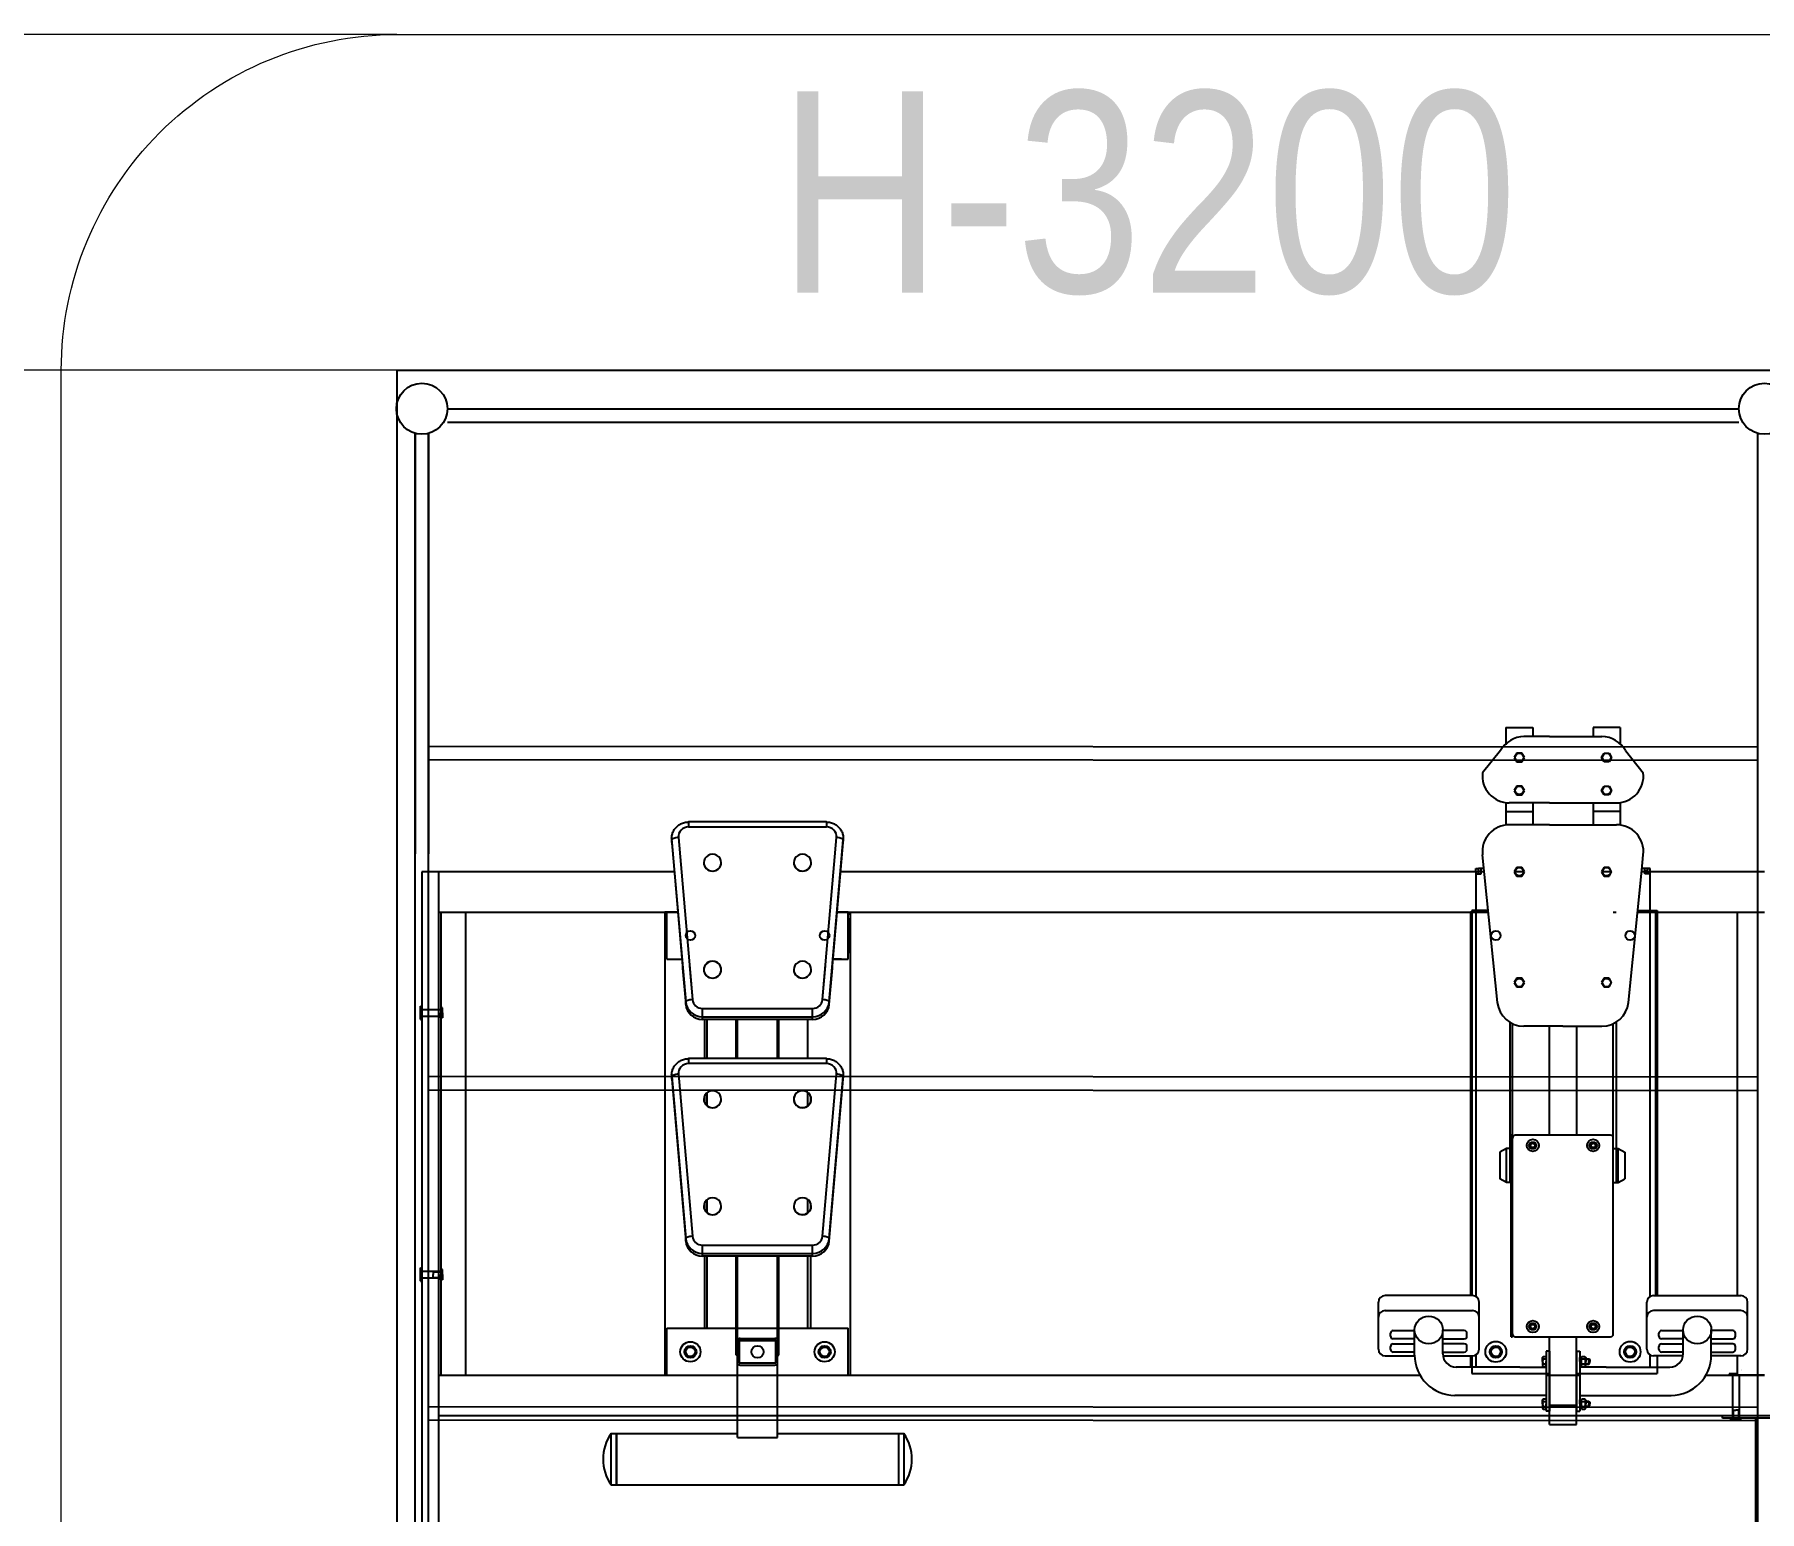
# Model space of a CAD drawing. Header units: millimetres. Extents: x -3908 to 2633, y -3782 to 2670.
# Drawn here: x -2481 to 89, y 470 to 2670 of the extents above; entities that cross this region are included whole.
import ezdxf

# ---------------------------------------------------------------- set-up
doc = ezdxf.new("R2010")
doc.units = ezdxf.units.MM
for name, color, linetype in [('DIKOM_ЗОНА', 80, 'Continuous'), ('DIKOM_ОБЪЕКТ', 7, 'Continuous'), ('DIKOM_РАЗМЕР_ЗОНА', 7, 'Continuous'), ('DIKOM_РАЗМЕР_ОБЪЕКТА', 7, 'Continuous')]:
    doc.layers.add(name, color=color, linetype=linetype)
doc.styles.add('style1', font='arial.ttf', dxfattribs={"width": 0.8})
doc.dimstyles.new('1-50', dxfattribs={"dimtxt": 300, "dimasz": 200, "dimexe": 100, "dimexo": 0, "dimgap": 100, "dimtad": 1, "dimdec": 0, "dimtxsty": 'style1', "dimcen": 0, "dimclrd": 7, "dimclre": 7, "dimadec": 1, "dimazin": 2, "dimtfac": 1, "dimtdec": 0, "dimtmove": 0, "dimatfit": 3, "dimfxl": 0, "dimlwd": 25, "dimlwe": 18, "dimarcsym": 0})

# ---------------------------------------------------------------- blocks, each defined once
blk = doc.blocks.new('*D0')
at = {"layer": 'Defpoints', "color": 0, "transparency": 16777216}
for p in [(-1941.2, 2170.2), (-2748, -1943.6), (-1941.2, -1943.6)]:
    blk.add_point(p, dxfattribs=at)
at = {"layer": 'DIKOM_РАЗМЕР_ОБЪЕКТА', "color": 7, "lineweight": 18, "transparency": 16777216}
for p, q in [((-1941.2, 2170.2), (-2848, 2170.2)), ((-1941.2, -1943.6), (-2848, -1943.6))]:
    blk.add_line(p, q, dxfattribs=at)
at = {"layer": 'DIKOM_РАЗМЕР_ОБЪЕКТА', "color": 7, "lineweight": 25, "transparency": 16777216}
blk.add_line((-2748, 1970.2), (-2748, -1743.6), dxfattribs=at)
at = {"layer": 'DIKOM_РАЗМЕР_ОБЪЕКТА', "color": 7, "transparency": 16777216}
for points in [[(-2781.3, 1970.2), (-2714.7, 1970.2), (-2748, 2170.2)], [(-2781.3, -1743.6), (-2714.7, -1743.6), (-2748, -1943.6)]]:
    blk.add_solid(points, dxfattribs=at)
at = {"layer": 'DIKOM_РАЗМЕР_ОБЪЕКТА', "color": 0, "transparency": 16777216, "insert": (-3001.2, 113.3), "char_height": 300, "attachment_point": 5, "rotation": 90, "style": 'style1'}
blk.add_mtext('4000', dxfattribs=at)
blk = doc.blocks.new('*D2')
at = {"layer": 'Defpoints', "color": 0, "transparency": 16777216}
for p in [(-3457.5, 2670.2), (-1941.2, 2670.2), (-1941.2, -2443.6)]:
    blk.add_point(p, dxfattribs=at)
at = {"layer": 'DIKOM_РАЗМЕР_ЗОНА', "color": 7, "lineweight": 18, "transparency": 16777216}
for p, q in [((-1941.2, 2670.2), (-3557.5, 2670.2)), ((-1941.2, -2443.6), (-3557.5, -2443.6))]:
    blk.add_line(p, q, dxfattribs=at)
at = {"layer": 'DIKOM_РАЗМЕР_ЗОНА', "color": 7, "lineweight": 25, "transparency": 16777216}
blk.add_line((-3457.5, -2243.6), (-3457.5, 2470.2), dxfattribs=at)
at = {"layer": 'DIKOM_РАЗМЕР_ЗОНА', "color": 7, "transparency": 16777216}
for points in [[(-3490.8, 2470.2), (-3424.2, 2470.2), (-3457.5, 2670.2)], [(-3490.8, -2243.6), (-3424.2, -2243.6), (-3457.5, -2443.6)]]:
    blk.add_solid(points, dxfattribs=at)
at = {"layer": 'DIKOM_РАЗМЕР_ЗОНА', "color": 0, "transparency": 16777216, "insert": (-3710.7, 113.3), "char_height": 300, "attachment_point": 5, "rotation": 90, "style": 'style1'}
blk.add_mtext('5000', dxfattribs=at)

msp = doc.modelspace()

# ---------------------------------------------------------------- linework, layer by layer
at = {"layer": 'DIKOM_ЗОНА', "color": 3, "lineweight": 15}
msp.add_lwpolyline([(-1941.2, 2670.2), (2133.1, 2670.2, -0.414214), (2633.1, 2170.2), (2633.1, -1943.6, -0.414214), (2133.1, -2443.6), (-1941.2, -2443.6, -0.414214), (-2441.2, -1943.6), (-2441.2, 2170.2, -0.414214)], format="xyb", close=True, dxfattribs=at)
at = {"layer": 'DIKOM_ОБЪЕКТ'}
for p, q in [((-1941.2, 2170.2), (2133.1, 2170.2)), ((-1941.2, 2170.2), (-1941.2, -1943.6)), ((-1866, 2112.7), (58, 2112.7)), ((-1866, 2092.7), (58, 2092.7)), ((-1914, -1849.3), (-1914, 2076)), ((-1914, 2074.7), (-1914, 1449.6)), ((-1894, -1849.3), (-1894, 2076)), ((-1894, 2074.7), (-1894, 1449.6)), ((85.8, 2074.7), (85.8, -1849.3)), ((-289, 1637.9), (-249, 1637.9)), ((-289, 1637.9), (-289, 1611.7)), ((-289, 1637.9), (-289, 1613.6)), ((-224, 1624.1), (-262.1, 1624.1)), ((-249, 1637.9), (-249, 1624.1)), ((-249, 1637.9), (-249, 1624.1)), ((-224, 1624.1), (-146, 1624.1)), ((-119, 1637.9), (-159, 1637.9)), ((-159, 1637.9), (-159, 1624.1)), ((-159, 1637.9), (-159, 1624.1)), ((-119, 1637.9), (-119, 1611.7)), ((-119, 1637.9), (-119, 1613.6)), ((85.8, 1608.6), (-1894, 1609.6)), ((-297, 1603.5), (-323.7, 1570.2)), ((-272.8, 1599.7), (-276.5, 1593.2)), ((-265.3, 1599.7), (-272.8, 1599.7)), ((-261.5, 1593.2), (-265.3, 1599.7)), ((-146.5, 1593.2), (-142.8, 1599.7)), ((-142.8, 1599.7), (-135.3, 1599.7)), ((-135.3, 1599.7), (-131.5, 1593.2)), ((-111.1, 1603.5), (-84.3, 1570.2)), ((85.8, 1588.6), (-1894, 1589.6)), ((-276.5, 1593.2), (-272.8, 1586.7)), ((-272.8, 1586.7), (-265.3, 1586.7)), ((-265.3, 1586.7), (-261.5, 1593.2)), ((-142.8, 1586.7), (-146.5, 1593.2)), ((-135.3, 1586.7), (-142.8, 1586.7)), ((-131.5, 1593.2), (-135.3, 1586.7)), ((-272.8, 1550.5), (-276.5, 1544)), ((-276.5, 1544), (-272.8, 1537.5)), ((-265.3, 1550.5), (-272.8, 1550.5)), ((-261.5, 1544), (-265.3, 1550.5)), ((-265.3, 1537.5), (-261.5, 1544)), ((-146.5, 1544), (-142.8, 1550.5)), ((-142.8, 1537.5), (-146.5, 1544)), ((-142.8, 1550.5), (-135.3, 1550.5)), ((-135.3, 1550.5), (-131.5, 1544)), ((-131.5, 1544), (-135.3, 1537.5)), ((-289, 1525.8), (-289, 1492.5)), ((-224, 1525.5), (-284, 1525.5)), ((-272.8, 1537.5), (-265.3, 1537.5)), ((-249, 1525.5), (-249, 1492.8)), ((-249, 1525.5), (-249, 1492.8)), ((-224, 1525.5), (-124.1, 1525.5)), ((-159, 1525.5), (-159, 1492.8)), ((-159, 1525.5), (-159, 1492.8)), ((-135.3, 1537.5), (-142.8, 1537.5)), ((-119, 1525.8), (-119, 1492.5)), ((-1506.9, 1497), (-1506.9, 1489.5)), ((-1301.2, 1497), (-1506.9, 1497)), ((-1301.2, 1497), (-1301.2, 1489.5)), ((-289, 1512.8), (-249, 1512.8)), ((-224, 1492.8), (-284, 1492.8)), ((-224, 1492.8), (-124.1, 1492.8)), ((-119, 1512.8), (-159, 1512.8)), ((-1531.9, 1472.5), (-1531.9, 1468.6)), ((-1531.9, 1471.5), (-1511, 1229)), ((-1531.8, 1466.6), (-1531.8, 1470.5)), ((-1531.8, 1466.6), (-1511, 1225.1)), ((-1521.8, 1473.9), (-1501, 1232.4)), ((-1301.2, 1489.5), (-1506.9, 1489.5)), ((-1307.1, 1232.4), (-1286.3, 1473.9)), ((-1297.1, 1229), (-1276.3, 1470.5)), ((-1297.1, 1225.1), (-1276.3, 1466.6)), ((-1276.3, 1466.6), (-1276.3, 1470.5)), ((-1276.2, 1472.5), (-1276.2, 1468.6)), ((-301.8, 1228.1), (-323.7, 1448.1)), ((-86.6, 1425.2), (-84.3, 1448.1)), ((-1879, 1422.7), (-1904, 1422.7)), ((-1904, 1422.7), (-1904, -1197.3)), ((-1527.7, 1422.7), (-1904, 1422.7)), ((-1879, -1197.3), (-1879, 1422.7)), ((-321.2, 1422.7), (-1280.4, 1422.7)), ((-334, 1423.7), (-334, 1427.7)), ((-334, 1427.7), (-330, 1427.7)), ((-334, 1423.7), (-334, 1233.9)), ((-334, 1419.7), (-326, 1419.7)), ((-330, 1419.7), (-330, 1427.7)), ((-321.7, 1427.7), (-330, 1427.7)), ((-330, 1423.7), (-326, 1423.7)), ((-326, 1419.7), (-326, 1427.7)), ((-272.8, 1429.3), (-276.5, 1422.8)), ((-276.5, 1422.8), (-272.8, 1416.3)), ((-261.6, 1422.7), (-276.5, 1422.7)), ((-265.3, 1429.3), (-272.8, 1429.3)), ((-272.8, 1416.3), (-265.3, 1416.3)), ((-261.5, 1422.8), (-265.3, 1429.3)), ((-265.3, 1416.3), (-261.5, 1422.8)), ((-142.8, 1429.3), (-146.5, 1422.8)), ((-146.5, 1422.8), (-142.8, 1416.3)), ((-131.6, 1422.7), (-146.5, 1422.7)), ((-135.3, 1429.3), (-142.8, 1429.3)), ((-142.8, 1416.3), (-135.3, 1416.3)), ((-131.5, 1422.8), (-135.3, 1429.3)), ((-135.3, 1416.3), (-131.5, 1422.8)), ((-106.3, 1228.1), (-86.6, 1425.2)), ((96, 1422.7), (-86.9, 1422.7)), ((-78, 1427.7), (-86.4, 1427.7)), ((-82, 1419.7), (-82, 1427.7)), ((-78, 1423.7), (-82, 1423.7)), ((-74, 1419.7), (-82, 1419.7)), ((-78, 1427.7), (-74, 1427.7)), ((-74, 1427.7), (-78, 1427.7)), ((-78, 1419.7), (-78, 1427.7)), ((-74, 1423.7), (-74, 1427.7)), ((-74, 1423.7), (-74, 1427.7)), ((-74, 1233.9), (-74, 1423.7)), ((-1879, 1362.7), (-1522.5, 1362.7)), ((-1879, 1362.7), (-1839, 1362.7)), ((-1879, 1262.7), (-1879, 1362.7)), ((-1876, 1362.7), (-1876, 672.7)), ((-1839, 1362.7), (-1839, 672.7)), ((-1522.5, 1362.7), (-1542, 1362.7)), ((-1542, 1362.7), (-1542, 672.7)), ((-1539, 1292.7), (-1539, 1362.7)), ((-1539, 1362.7), (-1522.5, 1362.7)), ((-1285.6, 1362.7), (-315.2, 1362.7)), ((-1285.6, 1362.7), (-1266, 1362.7)), ((-1285.6, 1362.7), (-1269, 1362.7)), ((-1279, 1362.7), (-1285.3, 1362.7)), ((-1269, 1362.7), (-1279, 1362.7)), ((-1269, 1362.7), (-1269, 1358.7)), ((-1269, 1292.7), (-1269, 1362.7)), ((-1266, 1362.7), (-1266, 672.7)), ((-315.2, 1362.7), (-342, 1362.7)), ((-342, 1362.7), (-342, 791.5)), ((-315.5, 1365.2), (-339.8, 1365.2)), ((-339.8, 1365.2), (-339.8, 791.5)), ((-129, 1362.7), (-125, 1362.7)), ((-129, 1362.7), (-125, 1362.7)), ((-92.9, 1362.7), (96, 1362.7)), ((-92.9, 1362.7), (-66, 1362.7)), ((-92.6, 1365.2), (-63.8, 1365.2)), ((-66, 1362.7), (-66, 791.5)), ((-63.8, 1365.2), (-63.8, 791.5)), ((56, 791.5), (56, 1362.7)), ((-1269, 1353.7), (-1269, 1358.7)), ((-1269, 1353.7), (-1269, 1301.7)), ((-1539, 1292.7), (-1516.4, 1292.7)), ((-1291.6, 1292.7), (-1269, 1292.7)), ((-1279, 1292.7), (-1291.3, 1292.7)), ((-1279, 1292.7), (-1269, 1292.7)), ((-1269, 1296.7), (-1269, 1301.7)), ((-1269, 1292.7), (-1269, 1296.7)), ((-1515.6, 1279.2), (-1511, 1225.1)), ((-1515.3, 1279.4), (-1511, 1229)), ((-1505.3, 1282.7), (-1501, 1232.4)), ((-1307.1, 1232.4), (-1302.8, 1282.7)), ((-1297.1, 1229), (-1292.8, 1279.4)), ((-1297.1, 1225.1), (-1292.5, 1279.2)), ((-272.8, 1264.3), (-276.5, 1257.8)), ((-265.3, 1264.3), (-272.8, 1264.3)), ((-261.5, 1257.8), (-265.3, 1264.3)), ((-142.8, 1264.3), (-146.5, 1257.8)), ((-135.3, 1264.3), (-142.8, 1264.3)), ((-131.5, 1257.8), (-135.3, 1264.3)), ((-334, 1233.9), (-334, 1117)), ((-276.5, 1257.8), (-272.8, 1251.3)), ((-272.8, 1251.3), (-265.3, 1251.3)), ((-265.3, 1251.3), (-261.5, 1257.8)), ((-146.5, 1257.8), (-142.8, 1251.3)), ((-142.8, 1251.3), (-135.3, 1251.3)), ((-135.3, 1251.3), (-131.5, 1257.8)), ((-74, 1117), (-74, 1233.9)), ((-1906, 1212.7), (-1906, 1222.7)), ((-1906, 1222.7), (-1904, 1222.7)), ((-1906, 1221.9), (-1906, 1212.7)), ((-1906, 1203.4), (-1906, 1212.7)), ((-1906, 1212.7), (-1906, 1202.7)), ((-1904, 1222.7), (-1904, 1212.7)), ((-1904, 1217.7), (-1876, 1217.7)), ((-1904, 1202.7), (-1904, 1212.7)), ((-1873.5, 1220.3), (-1876, 1220.3)), ((-1876, 1220.3), (-1876, 1212.7)), ((-1876, 1213.1), (-1873.5, 1214)), ((-1876, 1205.1), (-1876, 1212.7)), ((-1873.5, 1212.2), (-1876, 1211.3)), ((-1873.5, 1212.7), (-1873.5, 1220.3)), ((-1873.5, 1212.7), (-1873.5, 1219.9)), ((-1873.5, 1212.7), (-1873.5, 1205.1)), ((-1873.5, 1212.7), (-1873.5, 1205.4)), ((-1511, 1225.1), (-1511, 1229)), ((-1486, 1219.1), (-1322, 1219.1)), ((-1486, 1206.8), (-1486, 1219.1)), ((-1322, 1206.8), (-1322, 1219.1)), ((-1297.1, 1225.1), (-1297.1, 1229)), ((-1906, 1202.7), (-1904, 1202.7)), ((-1904, 1207.7), (-1876, 1207.7)), ((-1873.5, 1205.1), (-1876, 1205.1)), ((-1486, 1206.8), (-1322, 1206.8)), ((-1486, 1203), (-1486, 1206.8)), ((-1486, 1203), (-1322, 1203)), ((-1483, 1203), (-1483, 1144.4)), ((-1479, 1144.4), (-1479, 1203)), ((-1436, 1144.4), (-1436, 1203)), ((-1434, 1144.4), (-1434, 1203)), ((-1374, 1144.4), (-1374, 1203)), ((-1372, 1144.4), (-1372, 1203)), ((-1329, 1144.4), (-1329, 1203)), ((-1322, 1203), (-1322, 1206.8)), ((-283, 1198.7), (-283, 959.7)), ((-279, 730.2), (-279, 1196.6)), ((-204, 1192.8), (-262.1, 1192.8)), ((-224, 1030.2), (-224, 1192.8)), ((-204, 1192.8), (-146, 1192.8)), ((-184, 1192.8), (-184, 1030.2)), ((-129, 959.7), (-129, 1196.6)), ((-125, 1198.7), (-125, 959.7)), ((-1506.9, 1144.4), (-1506.9, 1137)), ((-1301.2, 1144.4), (-1506.9, 1144.4)), ((-1301.2, 1137), (-1506.9, 1137)), ((-1301.2, 1144.4), (-1301.2, 1137)), ((85.8, 1116.6), (-1894, 1117.6)), ((-1531.9, 1119.9), (-1531.9, 1116)), ((-1531.8, 1117.9), (-1511, 876.4)), ((-1531.8, 1114), (-1531.8, 1117.9)), ((-1531.8, 1114), (-1511, 872.5)), ((-1521.8, 1121.3), (-1501, 879.8)), ((-1307.1, 879.8), (-1286.3, 1121.3)), ((-1297.1, 876.4), (-1276.3, 1117.9)), ((-1297.1, 872.5), (-1276.3, 1114)), ((-1276.3, 1114), (-1276.3, 1117.9)), ((-1276.2, 1119.9), (-1276.2, 1116)), ((-334, 1117), (-334, 790.2)), ((-74, 790.2), (-74, 1117)), ((85.8, 1096.6), (-1894, 1097.6)), ((-1483, 1088.7), (-1483, 1079)), ((-1479, 1074), (-1479, 1093.8)), ((-1329, 1074), (-1329, 1093.8)), ((-1325, 1088.7), (-1325, 1079)), ((-279, 1030.2), (-281, 1030.2)), ((-281, 1030.2), (-279, 1030.2)), ((-281, 730.2), (-281, 1030.2)), ((-279, 1030.2), (-279, 1025.2)), ((-133, 1030.2), (-275, 1030.2)), ((-288, 1010.7), (-298, 1004.9)), ((-298, 1004.9), (-298, 965.4)), ((-281, 1010.7), (-288, 1010.7)), ((-288, 959.7), (-288, 1010.7)), ((-279, 735.2), (-279, 1025.2)), ((-254.8, 1015.2), (-251.9, 1020.2)), ((-251.9, 1010.2), (-254.8, 1015.2)), ((-251.9, 1020.2), (-246.2, 1020.2)), ((-246.2, 1010.2), (-251.9, 1010.2)), ((-246.2, 1020.2), (-243.3, 1015.2)), ((-243.3, 1015.2), (-246.2, 1010.2)), ((-164.8, 1015.2), (-161.9, 1020.2)), ((-161.9, 1010.2), (-164.8, 1015.2)), ((-161.9, 1020.2), (-156.2, 1020.2)), ((-156.2, 1010.2), (-161.9, 1010.2)), ((-156.2, 1020.2), (-153.3, 1015.2)), ((-153.3, 1015.2), (-156.2, 1010.2)), ((-129, 734.2), (-129, 1026.2)), ((-129, 1010.7), (-122, 1010.7)), ((-122, 1010.7), (-112, 1004.9)), ((-122, 959.7), (-122, 1010.7)), ((-112, 1004.9), (-112, 965.4)), ((-288, 959.7), (-298, 965.4)), ((-281, 959.7), (-288, 959.7)), ((-129, 959.7), (-122, 959.7)), ((-122, 959.7), (-112, 965.4)), ((-1483, 929.3), (-1483, 919.6)), ((-1479, 914.6), (-1479, 934.4)), ((-1329, 914.6), (-1329, 934.4)), ((-1325, 929.3), (-1325, 919.6)), ((-1511, 872.5), (-1511, 876.4)), ((-1297.1, 872.5), (-1297.1, 876.4)), ((-1486, 866.5), (-1322, 866.5)), ((-1486, 854.3), (-1486, 866.5)), ((-1486, 854.3), (-1322, 854.3)), ((-1486, 850.4), (-1486, 854.3)), ((-1486, 850.4), (-1322, 850.4)), ((-1483, 850.4), (-1483, 742.7)), ((-1479, 742.7), (-1479, 850.4)), ((-1436, 702.7), (-1436, 850.4)), ((-1434, 580), (-1434, 850.4)), ((-1374, 580), (-1374, 850.4)), ((-1372, 702.7), (-1372, 850.4)), ((-1329, 742.7), (-1329, 850.4)), ((-1325, 850.4), (-1325, 742.7)), ((-1322, 854.3), (-1322, 866.5)), ((-1322, 850.4), (-1322, 854.3)), ((-1906, 822.7), (-1906, 832.7)), ((-1906, 832.7), (-1904, 832.7)), ((-1906, 831.9), (-1906, 822.7)), ((-1906, 813.4), (-1906, 822.7)), ((-1906, 822.7), (-1906, 812.7)), ((-1904, 832.7), (-1904, 822.7)), ((-1904, 827.7), (-1876, 827.7)), ((-1904, 812.7), (-1904, 822.7)), ((-1887, 827.7), (-1887, 822.7)), ((-1887, 826.8), (-1876, 826.8)), ((-1887, 817.7), (-1887, 822.7)), ((-1873.5, 830.3), (-1876, 830.3)), ((-1876, 830.3), (-1876, 822.7)), ((-1876, 823.1), (-1873.5, 824)), ((-1876, 815.1), (-1876, 822.7)), ((-1873.5, 822.7), (-1873.5, 830.3)), ((-1873.5, 822.7), (-1873.5, 829.9)), ((-1873.5, 822.7), (-1873.5, 815.1)), ((-1873.5, 822.7), (-1873.5, 815.4)), ((-1906, 812.7), (-1904, 812.7)), ((-1904, 817.7), (-1876, 817.7)), ((-1887, 818.5), (-1876, 818.5)), ((-1873.5, 822.2), (-1876, 821.3)), ((-1873.5, 815.1), (-1876, 815.1)), ((-1436, 787.7), (-1434, 787.7)), ((-1436, 786.7), (-1435.1, 787.7)), ((-1436, 784.6), (-1434, 786.6)), ((-1436, 782.4), (-1434, 784.4)), ((-1436, 780.3), (-1434, 782.3)), ((-1436, 778.2), (-1434, 780.2)), ((-1436, 776.1), (-1434, 778.1)), ((-1436, 774), (-1434, 776)), ((-1436, 771.8), (-1434, 773.8)), ((-1436, 769.7), (-1434, 771.7)), ((-1372, 787.7), (-1374, 787.7)), ((-1374, 787.2), (-1373.6, 787.7)), ((-1374, 785), (-1372, 787)), ((-1374, 782.9), (-1372, 784.9)), ((-1374, 780.8), (-1372, 782.8)), ((-1374, 778.7), (-1372, 780.7)), ((-1374, 776.6), (-1372, 778.6)), ((-1374, 774.4), (-1372, 776.4)), ((-1374, 772.3), (-1372, 774.3)), ((-1374, 770.2), (-1372, 772.2)), ((-479, 711.5), (-479, 781.5)), ((-339, 791.5), (-469, 791.5)), ((-329, 711.5), (-329, 781.5)), ((-79, 711.5), (-79, 781.5)), ((-69, 791.5), (61, 791.5)), ((71, 711.5), (71, 781.5)), ((-1436, 767.6), (-1434, 769.6)), ((-1436, 765.5), (-1434, 767.5)), ((-1436, 763.4), (-1434, 765.4)), ((-1436, 761.2), (-1434, 763.2)), ((-1436, 759.1), (-1434, 761.1)), ((-1436, 757), (-1434, 759)), ((-1436, 754.9), (-1434, 756.9)), ((-1436, 752.7), (-1434, 754.7)), ((-1436, 750.6), (-1434, 752.6)), ((-1436, 748.5), (-1434, 750.5)), ((-1436, 746.4), (-1434, 748.4)), ((-1436, 744.3), (-1434, 746.3)), ((-1374, 768.1), (-1372, 770.1)), ((-1374, 766), (-1372, 768)), ((-1374, 763.8), (-1372, 765.8)), ((-1374, 761.7), (-1372, 763.7)), ((-1374, 759.6), (-1372, 761.6)), ((-1374, 757.5), (-1372, 759.5)), ((-1374, 755.3), (-1372, 757.3)), ((-1374, 753.2), (-1372, 755.2)), ((-1374, 751.1), (-1372, 753.1)), ((-1374, 749), (-1372, 751)), ((-1374, 746.9), (-1372, 748.9)), ((-1374, 744.7), (-1372, 746.7)), ((-469, 769.2), (-339, 769.2)), ((-254.8, 745.2), (-251.9, 750.2)), ((-251.9, 750.2), (-246.2, 750.2)), ((-246.2, 750.2), (-243.3, 745.2)), ((-164.8, 745.2), (-161.9, 750.2)), ((-161.9, 750.2), (-156.2, 750.2)), ((-156.2, 750.2), (-153.3, 745.2)), ((61, 769.2), (-69, 769.2)), ((-1539, 742.7), (-1436, 742.7)), ((-1539, 672.7), (-1539, 742.7)), ((-1436, 742.1), (-1434, 744.1)), ((-1436, 742.7), (-1372, 742.7)), ((-1436, 740), (-1434, 742)), ((-1436, 737.9), (-1434, 739.9)), ((-1436, 735.8), (-1434, 737.8)), ((-1436, 733.7), (-1434, 735.7)), ((-1436, 731.5), (-1434, 733.5)), ((-1436, 729.4), (-1434, 731.4)), ((-1436, 727.3), (-1434, 729.3)), ((-1436, 725.2), (-1434, 727.2)), ((-1436, 723), (-1434, 725)), ((-1436, 720.9), (-1434, 722.9)), ((-1436, 718.8), (-1434, 720.8)), ((-1434, 727.7), (-1374, 727.7)), ((-1431, 691.7), (-1431, 723.7)), ((-1430, 724.7), (-1378, 724.7)), ((-1377, 723.7), (-1377, 691.7)), ((-1374, 742.6), (-1372, 744.6)), ((-1374, 740.5), (-1372, 742.5)), ((-1374, 738.4), (-1372, 740.4)), ((-1374, 736.3), (-1372, 738.3)), ((-1374, 734.1), (-1372, 736.1)), ((-1374, 732), (-1372, 734)), ((-1374, 729.9), (-1372, 731.9)), ((-1374, 727.8), (-1372, 729.8)), ((-1374, 725.7), (-1372, 727.7)), ((-1374, 723.5), (-1372, 725.5)), ((-1374, 721.4), (-1372, 723.4)), ((-1374, 719.3), (-1372, 721.3)), ((-1372, 742.7), (-1269, 742.7)), ((-1269, 672.7), (-1269, 742.7)), ((-461, 731), (-461, 735.3)), ((-457, 739.3), (-425, 739.3)), ((-425, 727), (-457, 727)), ((-425, 702.7), (-425, 740.2)), ((-383, 704.7), (-383, 740.2)), ((-351, 739.3), (-383, 739.3)), ((-383, 727), (-351, 727)), ((-347, 731), (-347, 735.3)), ((-281, 730.2), (-279, 730.2)), ((-281, 730.2), (-279, 730.2)), ((-279, 730.2), (-279, 735.2)), ((-275, 730.2), (-133, 730.2)), ((-251.9, 740.2), (-254.8, 745.2)), ((-246.2, 740.2), (-251.9, 740.2)), ((-243.3, 745.2), (-246.2, 740.2)), ((-224, 599.4), (-224, 730.2)), ((-184, 599.4), (-184, 730.2)), ((-161.9, 740.2), (-164.8, 745.2)), ((-156.2, 740.2), (-161.9, 740.2)), ((-153.3, 745.2), (-156.2, 740.2)), ((-61, 731), (-61, 735.3)), ((-57, 739.3), (-25, 739.3)), ((-25, 727), (-57, 727)), ((-25, 704.7), (-25, 740.2)), ((17, 702.7), (17, 740.2)), ((49, 739.3), (17, 739.3)), ((17, 727), (49, 727)), ((53, 731), (53, 735.3)), ((-1436, 716.7), (-1434, 718.7)), ((-1436, 714.6), (-1434, 716.6)), ((-1436, 712.4), (-1434, 714.4)), ((-1436, 710.3), (-1434, 712.3)), ((-1436, 708.2), (-1434, 710.2)), ((-1436, 706.1), (-1434, 708.1)), ((-1436, 704), (-1434, 706)), ((-1434, 702.7), (-1436, 702.7)), ((-1435.2, 702.7), (-1434, 703.8)), ((-1374, 717.2), (-1372, 719.2)), ((-1374, 715), (-1372, 717)), ((-1374, 712.9), (-1372, 714.9)), ((-1374, 710.8), (-1372, 712.8)), ((-1374, 708.7), (-1372, 710.7)), ((-1374, 706.6), (-1372, 708.6)), ((-1374, 704.4), (-1372, 706.4)), ((-1374, 702.7), (-1372, 702.7)), ((-1373.7, 702.7), (-1372, 704.3)), ((-469, 701.5), (-425, 701.5)), ((-461, 711.2), (-461, 715.5)), ((-457, 719.5), (-425, 719.5)), ((-425, 707.2), (-457, 707.2)), ((-351, 719.5), (-383, 719.5)), ((-383, 707.2), (-351, 707.2)), ((-382.8, 701.5), (-339, 701.5)), ((-347, 711.2), (-347, 715.5)), ((-342, 701.5), (-342, 684.7)), ((-339.8, 701.5), (-339.8, 675.2)), ((-334, 702.9), (-334, 684.7)), ((-234.3, 699.4), (-233.6, 700.8)), ((-234.3, 693.3), (-234.3, 699.4)), ((-233.6, 700.8), (-229, 700.8)), ((-233.6, 697), (-229, 697)), ((-224, 708.5), (-229, 708.5)), ((-229, 708.5), (-229, 619)), ((-229, 700.8), (-229, 693.3)), ((-224, 708.5), (-224, 619)), ((-184, 708.5), (-184, 619)), ((-184, 708.5), (-179, 708.5)), ((-179, 708.5), (-179, 619)), ((-179, 693.3), (-179, 699.4)), ((-179, 699.4), (-177, 699.4)), ((-177, 693.6), (-179, 694.4)), ((-177, 699.1), (-176.1, 700.8)), ((-177, 699.4), (-177, 693.3)), ((-177, 693.3), (-177, 699.1)), ((-176.1, 700.8), (-171.2, 700.8)), ((-176.1, 697), (-171.2, 697)), ((-171.2, 700.8), (-170.2, 699.1)), ((-170.2, 699.1), (-170.2, 693.3)), ((-170.2, 697.3), (-165.3, 697.3)), ((-170.2, 696.6), (-164.6, 696.6)), ((-165.3, 697.3), (-164, 696)), ((-165.3, 697.3), (-165.3, 693.3)), ((-164, 696), (-164, 693.3)), ((-74, 684.7), (-74, 702.9)), ((-25.3, 701.5), (-69, 701.5)), ((-63.8, 701.5), (-63.8, 675.2)), ((-61, 711.2), (-61, 715.5)), ((-57, 719.5), (-25, 719.5)), ((-25, 707.2), (-57, 707.2)), ((61, 701.5), (16.9, 701.5)), ((49, 719.5), (17, 719.5)), ((17, 707.2), (49, 707.2)), ((53, 711.2), (53, 715.5)), ((56, 672.7), (56, 701.5)), ((-1879, 672.7), (-417, 672.7)), ((-1539, 672.7), (-1434, 672.7)), ((-1529, 672.7), (-1434, 672.7)), ((-1434, 672.7), (-1374, 672.7)), ((-1378, 690.7), (-1430, 690.7)), ((-1430, 687.7), (-1378, 687.7)), ((-1374, 672.7), (-1269, 672.7)), ((-268.4, 684.7), (-363, 684.7)), ((-339.8, 675.2), (-224, 675.2)), ((-268.4, 684.7), (-229, 684.7)), ((-234.3, 693.3), (-234.3, 687.1)), ((-234.3, 687.1), (-233.6, 685.8)), ((-233.6, 689.5), (-229, 689.5)), ((-233.6, 685.8), (-229, 685.8)), ((-229, 685.8), (-229, 693.3)), ((-229, 672.7), (-179, 672.7)), ((-184, 675.2), (-63.8, 675.2)), ((-179, 693.3), (-179, 687.2)), ((-179, 692.9), (-177, 692.1)), ((-179, 687.2), (-177, 687.2)), ((-139.7, 684.7), (-179, 684.7)), ((-177, 687.2), (-177, 693.3)), ((-177, 693.3), (-177, 687.4)), ((-177, 687.4), (-176.1, 685.8)), ((-176.1, 689.5), (-171.2, 689.5)), ((-176.1, 685.8), (-171.2, 685.8)), ((-171.2, 685.8), (-170.2, 687.4)), ((-170.2, 687.4), (-170.2, 693.3)), ((-170.2, 689.9), (-164.6, 689.9)), ((-170.2, 689.3), (-165.3, 689.3)), ((-165.3, 689.3), (-165.3, 693.3)), ((-165.3, 689.3), (-164, 690.5)), ((-164, 690.5), (-164, 693.3)), ((-139.7, 684.7), (-45, 684.7)), ((8.9, 672.7), (96, 672.7)), ((53.5, 674.7), (43.5, 674.7)), ((43.5, 674.7), (43.5, 672.7)), ((43.5, 672.7), (53.5, 672.7)), ((44.2, 674.7), (53.5, 674.7)), ((48.5, 672.7), (48.5, 608.7)), ((56, 674.7), (53.5, 674.7)), ((53.5, 674.7), (56, 674.7)), ((63.5, 672.7), (53.5, 672.7)), ((96, 672.7), (56, 672.7)), ((58.5, 672.7), (58.5, 608.7)), ((-268.4, 642.7), (-365, 642.7)), ((-229, 642.7), (-268.4, 642.7)), ((-179, 642.7), (-139.7, 642.7)), ((-139.7, 642.7), (-43, 642.7)), ((85.8, 624.6), (-1894, 625.6)), ((-234.3, 636.1), (-233.6, 637.4)), ((-234.3, 629.9), (-234.3, 636.1)), ((-234.3, 629.9), (-234.3, 623.7)), ((-234.3, 623.7), (-233.6, 622.4)), ((-233.6, 637.4), (-229, 637.4)), ((-233.6, 633.7), (-229, 633.7)), ((-233.6, 626.2), (-229, 626.2)), ((-233.6, 622.4), (-229, 622.4)), ((-229, 637.4), (-229, 629.9)), ((-229, 622.4), (-229, 629.9)), ((-224, 619), (-229, 619)), ((-224, 628.1), (-184, 628.1)), ((-184, 619), (-179, 619)), ((-179, 629.9), (-179, 636)), ((-179, 636), (-177, 636)), ((-177, 630.3), (-179, 631)), ((-179, 629.9), (-179, 623.8)), ((-179, 629.5), (-177, 628.8)), ((-179, 623.8), (-177, 623.8)), ((-177, 635.8), (-176.1, 637.4)), ((-177, 636), (-177, 629.9)), ((-177, 629.9), (-177, 635.8)), ((-177, 623.8), (-177, 629.9)), ((-177, 629.9), (-177, 624.1)), ((-177, 624.1), (-176.1, 622.4)), ((-176.1, 637.4), (-171.2, 637.4)), ((-176.1, 633.7), (-171.2, 633.7)), ((-176.1, 626.2), (-171.2, 626.2)), ((-176.1, 622.4), (-171.2, 622.4)), ((-171.2, 637.4), (-170.2, 635.8)), ((-171.2, 622.4), (-170.2, 624.1)), ((-170.2, 635.8), (-170.2, 629.9)), ((-170.2, 633.9), (-165.3, 633.9)), ((-170.2, 633.2), (-164.6, 633.2)), ((-170.2, 624.1), (-170.2, 629.9)), ((-170.2, 626.6), (-164.6, 626.6)), ((-170.2, 625.9), (-165.3, 625.9)), ((-165.3, 633.9), (-164, 632.7)), ((-165.3, 633.9), (-165.3, 629.9)), ((-165.3, 625.9), (-165.3, 629.9)), ((-165.3, 625.9), (-164, 627.2)), ((-164, 632.7), (-164, 629.9)), ((-164, 627.2), (-164, 629.9)), ((48.5, 620.7), (53.5, 620.7)), ((49.3, 620.7), (49.3, 608.7)), ((58.5, 620.7), (53.5, 620.7)), ((57.6, 620.7), (57.6, 608.7)), ((85.8, 604.6), (-1894, 605.6)), ((-1879, 612.7), (96, 612.7)), ((-224, 599.4), (-184, 599.4)), ((33.5, 612.7), (158.5, 612.7)), ((33.5, 608.7), (33.5, 612.7)), ((158.5, 608.7), (33.5, 608.7)), ((45.9, 606.2), (45.9, 608.7)), ((45.9, 608.7), (53.5, 608.7)), ((53.5, 606.2), (45.9, 606.2)), ((53.5, 606.2), (46.2, 606.2)), ((53, 606.2), (52.1, 608.7)), ((61.1, 608.7), (53.5, 608.7)), ((53.5, 606.2), (61.1, 606.2)), ((53.5, 606.2), (60.7, 606.2)), ((53.9, 608.7), (54.8, 606.2)), ((61.1, 606.2), (61.1, 608.7)), ((83.5, -332), (83.5, 608.7)), ((-1622, 585.7), (-1434, 585.7)), ((-1622, 509.7), (-1622, 585.7)), ((-1614, 585.7), (-1614, 509.7)), ((-1614, 509.7), (-1614, 585.7)), ((-1434, 580), (-1374, 580)), ((-1374, 585.7), (-1186, 585.7)), ((-1194, 585.7), (-1194, 509.7)), ((-1194, 585.7), (-1194, 509.7)), ((-1186, 585.7), (-1186, 509.7)), ((-1622, 509.7), (-1186, 509.7))]:
    msp.add_line(p, q, dxfattribs=at)
for centre, radius in [((-1904, 2112.7), 38), ((96, 2112.7), 38), ((96, 2112.7), 38), ((-269, 1593.2), 6.18), ((-139, 1593.2), 6.18), ((-269, 1544), 6.18), ((-139, 1544), 6.18), ((-269, 1422.8), 6.18), ((-139, 1422.8), 6.18), ((-1504, 1327.7), 7), ((-1304, 1327.7), 7), ((-304, 1327.7), 7), ((-104, 1327.7), 7), ((-269, 1257.8), 6.18), ((-139, 1257.8), 6.18), ((-249, 1015.2), 9), ((-249, 1015.2), 4.75), ((-249, 1015.2), 3.2), ((-159, 1015.2), 9), ((-159, 1015.2), 4.75), ((-159, 1015.2), 3.2), ((-249, 745.2), 9), ((-249, 745.2), 4.75), ((-249, 745.2), 3.2), ((-159, 745.2), 9), ((-159, 745.2), 4.75), ((-159, 745.2), 3.2), ((-1504, 707.7), 15), ((-1304, 707.7), 15), ((-304, 707.7), 15.5), ((-104, 707.7), 15.5), ((-1504, 707.7), 9), ((-1504, 707.7), 7), ((-1404, 707.7), 9), ((-1304, 707.7), 9), ((-1304, 707.7), 7), ((-304, 707.7), 9), ((-304, 707.7), 7), ((-104, 707.7), 9), ((-104, 707.7), 7)]:
    msp.add_circle(centre, radius, dxfattribs=at)
for centre, radius, start, end in [((-262.1, 1584.1), 40, 90, 150.9511), ((-146, 1584.1), 40, 29.0489, 90), ((-284, 1565.5), 40, 173.2329, 270), ((-124.1, 1565.5), 40, 270, 6.7671), ((-284, 1452.8), 40, 90, 186.7671), ((-124.1, 1452.8), 40, 353.2329, 90), ((-262.1, 1232.8), 40, 186.7671, 270), ((-146, 1232.8), 40, 270, 353.2329), ((-275, 1026.2), 4, 90, 180), ((-133, 1026.2), 4, 0, 90), ((-469, 781.5), 10, 90, 180), ((-339, 781.5), 10, 0, 90), ((-69, 781.5), 10, 90, 180), ((61, 781.5), 10, 0, 90), ((-469, 759.2), 10, 90, 180), ((-339, 759.2), 10, 0, 90), ((-69, 759.2), 10, 90, 180), ((61, 759.2), 10, 0, 90), ((-1430, 723.7), 4, 90, 180), ((-1430, 723.7), 1, 90, 180), ((-1378, 723.7), 4, 0, 90), ((-1378, 723.7), 1, 0, 90), ((-457, 735.3), 4, 90, 180), ((-457, 731), 4, 180, 270), ((-351, 735.3), 4, 0, 90), ((-351, 731), 4, 270, 0), ((-275, 734.2), 4, 180, 270), ((-133, 734.2), 4, 270, 0), ((-57, 735.3), 4, 90, 180), ((-57, 731), 4, 180, 270), ((49, 735.3), 4, 0, 90), ((49, 731), 4, 270, 0), ((-469, 711.5), 10, 180, 270), ((-457, 715.5), 4, 90, 180), ((-457, 711.2), 4, 180, 270), ((-365, 702.7), 60, 180, 270), ((-363, 704.7), 20, 180, 270), ((-351, 715.5), 4, 0, 90), ((-351, 711.2), 4, 270, 0), ((-339, 711.5), 10, 270, 0), ((-231.7, 698.8), 2.64, 150.9367, 223.2461), ((-224.8, 693.3), 9.55, 156.8627, 180), ((-174.9, 698.7), 2.04, 142.6066, 235.9525), ((-169.2, 693.3), 7.84, 151.4211, 180), ((-172.3, 698.7), 2.04, 304.0475, 37.3934), ((-178.1, 693.3), 7.84, 0, 28.5789), ((-69, 711.5), 10, 180, 270), ((-57, 715.5), 4, 90, 180), ((-57, 711.2), 4, 180, 270), ((-45, 704.7), 20, 270, 0), ((-43, 702.7), 60, 270, 0), ((49, 715.5), 4, 0, 90), ((49, 711.2), 4, 270, 0), ((61, 711.5), 10, 270, 0), ((-1430, 691.7), 4, 180, 270), ((-1430, 691.7), 1, 180, 270), ((-1378, 691.7), 1, 270, 0), ((-1378, 691.7), 4, 270, 0), ((-224.8, 693.3), 9.55, 180, 203.1373), ((-231.7, 687.7), 2.64, 136.7539, 209.0633), ((-169.2, 693.3), 7.84, 180, 208.5789), ((-174.9, 687.8), 2.04, 124.0475, 217.3934), ((-178.1, 693.3), 7.84, 331.4211, 0), ((-172.3, 687.8), 2.04, 322.6066, 55.9525), ((60.3, 677.7), 3.24, 60.866, 60.8661), ((-231.7, 635.5), 2.64, 150.9367, 223.2461), ((-224.8, 629.9), 9.55, 156.8627, 180), ((-224.8, 629.9), 9.55, 180, 203.1373), ((-231.7, 624.4), 2.64, 136.7539, 209.0633), ((-174.9, 635.4), 2.04, 142.6066, 235.9525), ((-169.2, 629.9), 7.84, 151.4211, 180), ((-169.2, 629.9), 7.84, 180, 208.5789), ((-174.9, 624.5), 2.04, 124.0475, 217.3934), ((-172.3, 635.4), 2.04, 304.0475, 37.3934), ((-178.1, 629.9), 7.84, 0, 28.5789), ((-178.1, 629.9), 7.84, 331.4211, 0), ((-172.3, 624.5), 2.04, 322.6066, 55.9525), ((-1567.9, 547.7), 66.2, 144.9489, 180), ((-1240.2, 547.7), 66.2, 0, 35.0511), ((-1567.9, 547.7), 66.2, 180, 215.0511), ((-1240.2, 547.7), 66.2, 324.9489, 0)]:
    msp.add_arc(centre, radius, start, end, dxfattribs=at)
for centre, major_axis, ratio, start_param, end_param in [((-1506.9, 1472.5), (-25, 0), 0.965926, 0, 0.083141), ((-1506.9, 1468.6), (-25, 0), 0.965926, 0, 0.083141), ((-1521.8, 1471.3), (-9.96, -0.86), 0.257925, -1.593045, -0.022248), ((-1506.9, 1475.1), (-15, 0), 0.965926, -1.570796, 0.083141), ((-1301.2, 1475.1), (15, 0), 0.965926, -0.083141, 1.570796), ((-1286.3, 1471.3), (9.96, -0.86), 0.257925, 0.022248, 1.593045), ((-1301.2, 1472.5), (25, 0), 0.965926, -0.083141, 0), ((-1301.2, 1468.6), (25, 0), 0.965926, -0.083141, 0), ((-1471, 1436.4), (13, 0), 0.965926, 0, 3.141593), ((-1471, 1436.4), (-13, 0), 0.965926, -3.141593, 0), ((-1337, 1436.4), (13, 0), 0.965926, 0, 3.141593), ((-1337, 1436.4), (13, 0), 0.965926, 0, 3.141593), ((-1471, 1436.4), (13, 0), 0.965926, 3.141593, 6.283185), ((-1471, 1436.4), (-13, 0), 0.965926, 0, 0.775891), ((-1471, 1436.4), (-13, 0), 0.965926, 0.775891, 3.141593), ((-1337, 1436.4), (13, 0), 0.965926, 3.141593, 6.283185), ((-1337, 1436.4), (13, 0), 0.965926, 3.141593, 5.677699), ((-1337, 1436.4), (13, 0), 0.965926, -0.605486, 0), ((-1471, 1277), (-13, 0), 0.965926, 3.141593, 6.283185), ((-1471, 1277), (13, 0), 0.965926, 0, 3.141593), ((-1337, 1277), (13, 0), 0.965926, 0, 3.141593), ((-1337, 1277), (13, 0), 0.965926, 0, 3.141593), ((-1471, 1277), (13, 0), 0.965926, 3.141593, 6.283185), ((-1471, 1277), (-13, 0), 0.965926, 0, 0.760525), ((-1471, 1277), (-13, 0), 0.965926, 0.760525, 3.141593), ((-1337, 1277), (13, 0), 0.965926, 3.141593, 6.283185), ((-1337, 1277), (13, 0), 0.965926, 3.141593, 4.935671), ((-1337, 1277), (13, 0), 0.965926, -1.347514, 0), ((-1501, 1229.8), (-9.96, -0.86), 0.257925, -1.593045, -0.022248), ((-1486, 1231), (-25, 0), 0.965926, 0.083141, 1.570796), ((-1486, 1227.1), (-25, 0), 0.965926, 0.083141, 1.570796), ((-1486, 1233.6), (-15, 0), 0.965926, 0.083141, 1.570796), ((-1322, 1233.6), (15, 0), 0.965926, -1.570796, -0.083141), ((-1322, 1231), (25, 0), 0.965926, -1.570796, -0.083141), ((-1322, 1227.1), (25, 0), 0.965926, -1.570796, -0.083141), ((-1307.1, 1229.8), (9.96, -0.86), 0.257925, 0.022248, 1.593045), ((-1506.9, 1122.5), (-15, 0), 0.965926, -1.570796, 0.083141), ((-1301.2, 1122.5), (15, 0), 0.965926, -0.083141, 1.570796), ((-1506.9, 1119.9), (-25, 0), 0.965926, 0, 0.083141), ((-1506.9, 1116), (-25, 0), 0.965926, 0, 0.083141), ((-1521.8, 1118.7), (-9.96, -0.86), 0.257925, -1.593045, -0.022248), ((-1286.3, 1118.7), (9.96, -0.86), 0.257925, 0.022248, 1.593045), ((-1301.2, 1119.9), (25, 0), 0.965926, -0.083141, 0), ((-1301.2, 1116), (25, 0), 0.965926, -0.083141, 0), ((-1471, 1083.9), (13, 0), 0.965926, 0, 3.141593), ((-1471, 1083.9), (13, 0), 0.965926, 0, 3.141593), ((-1471, 1083.9), (13, 0), 0.965926, 3.141593, 4.980658), ((-1471, 1083.9), (13, 0), 0.965926, 3.141593, 6.283185), ((-1471, 1083.9), (13, 0), 0.965926, -1.302528, 0), ((-1337, 1083.9), (13, 0), 0.965926, 0, 3.141593), ((-1337, 1083.9), (-13, 0), 0.965926, 3.141593, 6.283185), ((-1337, 1083.9), (13, 0), 0.965926, 3.141593, 6.283185), ((-1337, 1083.9), (-13, 0), 0.965926, 0, 0.475236), ((-1337, 1083.9), (-13, 0), 0.965926, 0.475236, 3.141593), ((-1471, 924.5), (13, 0), 0.965926, 0, 3.141593), ((-1471, 924.5), (13, 0), 0.965926, 0, 3.141593), ((-1337, 924.5), (13, 0), 0.965926, 0, 3.141593), ((-1337, 924.5), (13, 0), 0.965926, 0, 3.141593), ((-1471, 924.5), (13, 0), 0.965926, 3.141593, 6.283185), ((-1471, 924.5), (13, 0), 0.965926, 3.141593, 4.963028), ((-1471, 924.5), (13, 0), 0.965926, -1.320158, 0), ((-1337, 924.5), (13, 0), 0.965926, 3.141593, 6.283185), ((-1337, 924.5), (13, 0), 0.965926, -3.141593, -1.71538), ((-1337, 924.5), (13, 0), 0.965926, -1.71538, 0), ((-1501, 877.2), (-9.96, -0.86), 0.257925, -1.593045, -0.022248), ((-1486, 878.4), (-25, 0), 0.965926, 0.083141, 1.570796), ((-1486, 881), (-15, 0), 0.965926, 0.083141, 1.570796), ((-1322, 881), (15, 0), 0.965926, -1.570796, -0.083141), ((-1322, 878.4), (25, 0), 0.965926, -1.570796, -0.083141), ((-1307.1, 877.2), (9.96, -0.86), 0.257925, 0.022248, 1.593045), ((-1486, 874.5), (-25, 0), 0.965926, 0.083141, 1.570796), ((-1322, 874.5), (25, 0), 0.965926, -1.570796, -0.083141)]:
    msp.add_ellipse(centre, major_axis=major_axis, ratio=ratio, start_param=start_param, end_param=end_param, dxfattribs=at)
for centre in [(-404, 740.2), (-4, 740.2)]:
    msp.add_ellipse(centre, major_axis=(-21, 0), ratio=0.984003, dxfattribs=at)
for points, knots in [([(-1531.9, 1472.5), (-1531.9, 1473.4), (-1531.8, 1475.2), (-1531.3, 1478), (-1530.5, 1480.6), (-1529.4, 1483.2), (-1528, 1485.7), (-1526.3, 1487.9), (-1524.4, 1490), (-1522.2, 1491.9), (-1519.8, 1493.5), (-1517.2, 1494.8), (-1514.4, 1495.9), (-1511.5, 1496.6), (-1509, 1496.9), (-1507.4, 1497), (-1506.9, 1497)], [0, 0, 0, 0, 1.218768, 2.438131, 3.659557, 4.884423, 6.113964, 7.34953, 8.592469, 9.84413, 11.105803, 12.378968, 13.665214, 14.966146, 16.283665, 17, 17, 17, 17]), ([(-1301.2, 1497), (-1300.2, 1497), (-1298.1, 1496.8), (-1295.1, 1496.3), (-1292.2, 1495.4), (-1289.5, 1494.2), (-1287, 1492.7), (-1284.7, 1490.9), (-1282.6, 1488.9), (-1280.8, 1486.7), (-1279.3, 1484.3), (-1278, 1481.8), (-1277.1, 1479.2), (-1276.5, 1476.4), (-1276.2, 1474.2), (-1276.2, 1472.9), (-1276.2, 1472.5)], [0, 0, 0, 0, 1.346583, 2.673602, 3.98274, 5.276092, 6.555403, 7.822376, 9.07858, 10.32535, 11.564099, 12.796206, 14.022984, 15.24573, 16.465827, 17, 17, 17, 17]), ([(-1531.9, 1119.9), (-1531.9, 1120.8), (-1531.8, 1122.7), (-1531.3, 1125.4), (-1530.5, 1128.1), (-1529.4, 1130.7), (-1528, 1133.1), (-1526.3, 1135.4), (-1524.4, 1137.4), (-1522.2, 1139.3), (-1519.8, 1140.9), (-1517.2, 1142.3), (-1514.4, 1143.3), (-1511.5, 1144), (-1509, 1144.3), (-1507.4, 1144.4), (-1506.9, 1144.4)], [0, 0, 0, 0, 1.218768, 2.438131, 3.659557, 4.884423, 6.113964, 7.34953, 8.592469, 9.84413, 11.105803, 12.378968, 13.665214, 14.966146, 16.283665, 17, 17, 17, 17]), ([(-1301.2, 1144.4), (-1300.2, 1144.4), (-1298.1, 1144.3), (-1295.1, 1143.7), (-1292.2, 1142.8), (-1289.5, 1141.6), (-1287, 1140.1), (-1284.7, 1138.4), (-1282.6, 1136.4), (-1280.8, 1134.1), (-1279.3, 1131.8), (-1278, 1129.2), (-1277.1, 1126.6), (-1276.5, 1123.9), (-1276.2, 1121.6), (-1276.2, 1120.3), (-1276.2, 1119.9)], [0, 0, 0, 0, 1.346583, 2.673602, 3.98274, 5.276092, 6.555403, 7.822376, 9.07858, 10.32535, 11.564099, 12.796206, 14.022984, 15.24573, 16.465827, 17, 17, 17, 17])]:
    msp.add_open_spline(points, degree=3, knots=knots, dxfattribs=at)

# ---------------------------------------------------------------- texts
at = {"layer": 'DIKOM_РАЗМЕР_ОБЪЕКТА', "color": 7, "linetype": 'Continuous', "lineweight": 15, "insert": (-1372, 2585.6), "char_height": 300, "width": 6012.174, "attachment_point": 1, "style": 'style1'}
msp.add_mtext('H-3200', dxfattribs=at)

# ---------------------------------------------------------------- dimensions: what is measured, and where the dimension line sits
at = {"layer": 'DIKOM_РАЗМЕР_ЗОНА'}
dim = msp.add_linear_dim(base=(-3457.5, 2670.2), p1=(-1941.2, -2443.6), p2=(-1941.2, 2670.2), angle=90, text='5000', dimstyle='1-50', dxfattribs=at)
dim.commit()
dim.dimension.update_dxf_attribs({"geometry": '*D2', "text_midpoint": (-3710.7, 113.3)})
at = {"layer": 'DIKOM_РАЗМЕР_ОБЪЕКТА'}
dim = msp.add_linear_dim(base=(-2748, -1943.6), p1=(-1941.2, 2170.2), p2=(-1941.2, -1943.6), angle=90, text='4000', dimstyle='1-50', dxfattribs=at)
dim.commit()
dim.dimension.update_dxf_attribs({"geometry": '*D0', "text_midpoint": (-3001.2, 113.3)})

doc.saveas('drawing.dxf')
